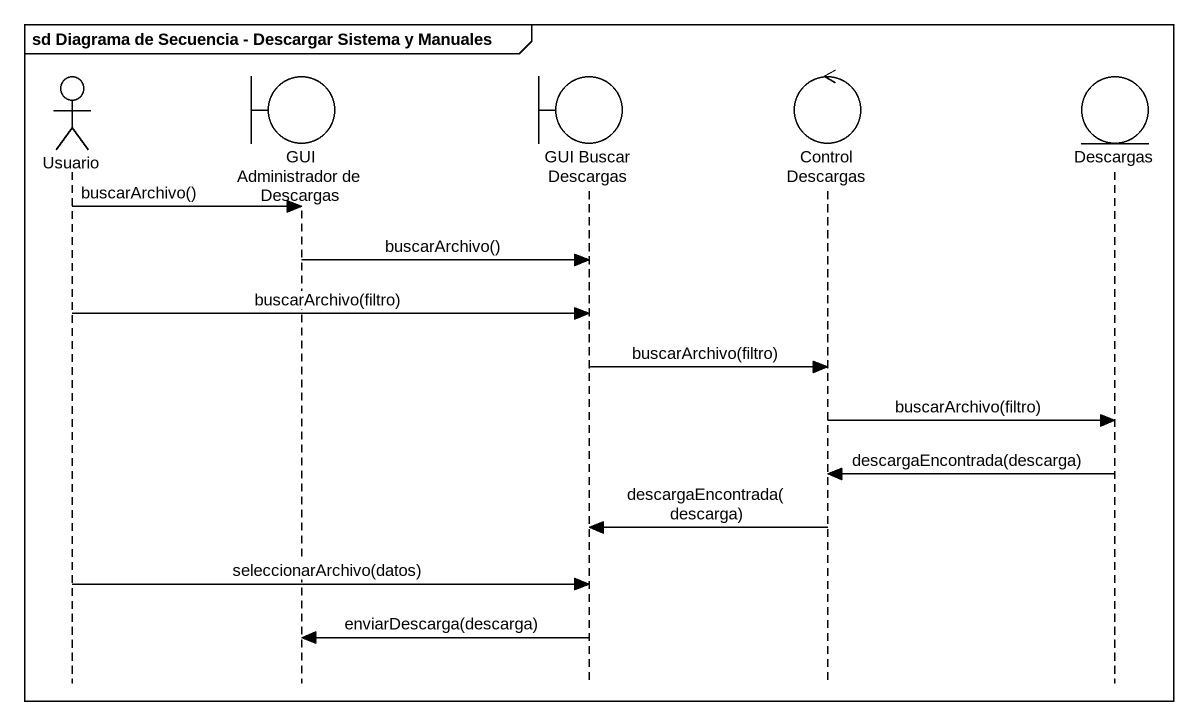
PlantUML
@startuml
mainframe sd Diagrama de Secuencia - Descargar Sistema y Manuales
hide footbox
actor Usuario
boundary "GUI Administrador de Descargas" as GUI_Administrador_de
boundary "GUI Buscar Descargas" as GUI_Buscar_Descargas
control "Control Descargas" as Control_Descargas
entity Descargas

Usuario -> GUI_Administrador_de : buscarArchivo()
GUI_Administrador_de -> GUI_Buscar_Descargas : buscarArchivo()
Usuario -> GUI_Buscar_Descargas : buscarArchivo(filtro)
GUI_Buscar_Descargas -> Control_Descargas : buscarArchivo(filtro)
Control_Descargas -> Descargas : buscarArchivo(filtro)
Descargas -> Control_Descargas : descargaEncontrada(descarga)
Control_Descargas -> GUI_Buscar_Descargas : descargaEncontrada(descarga)
Usuario -> GUI_Buscar_Descargas : seleccionarArchivo(datos)
GUI_Buscar_Descargas -> GUI_Administrador_de : enviarDescarga(descarga)
@enduml
